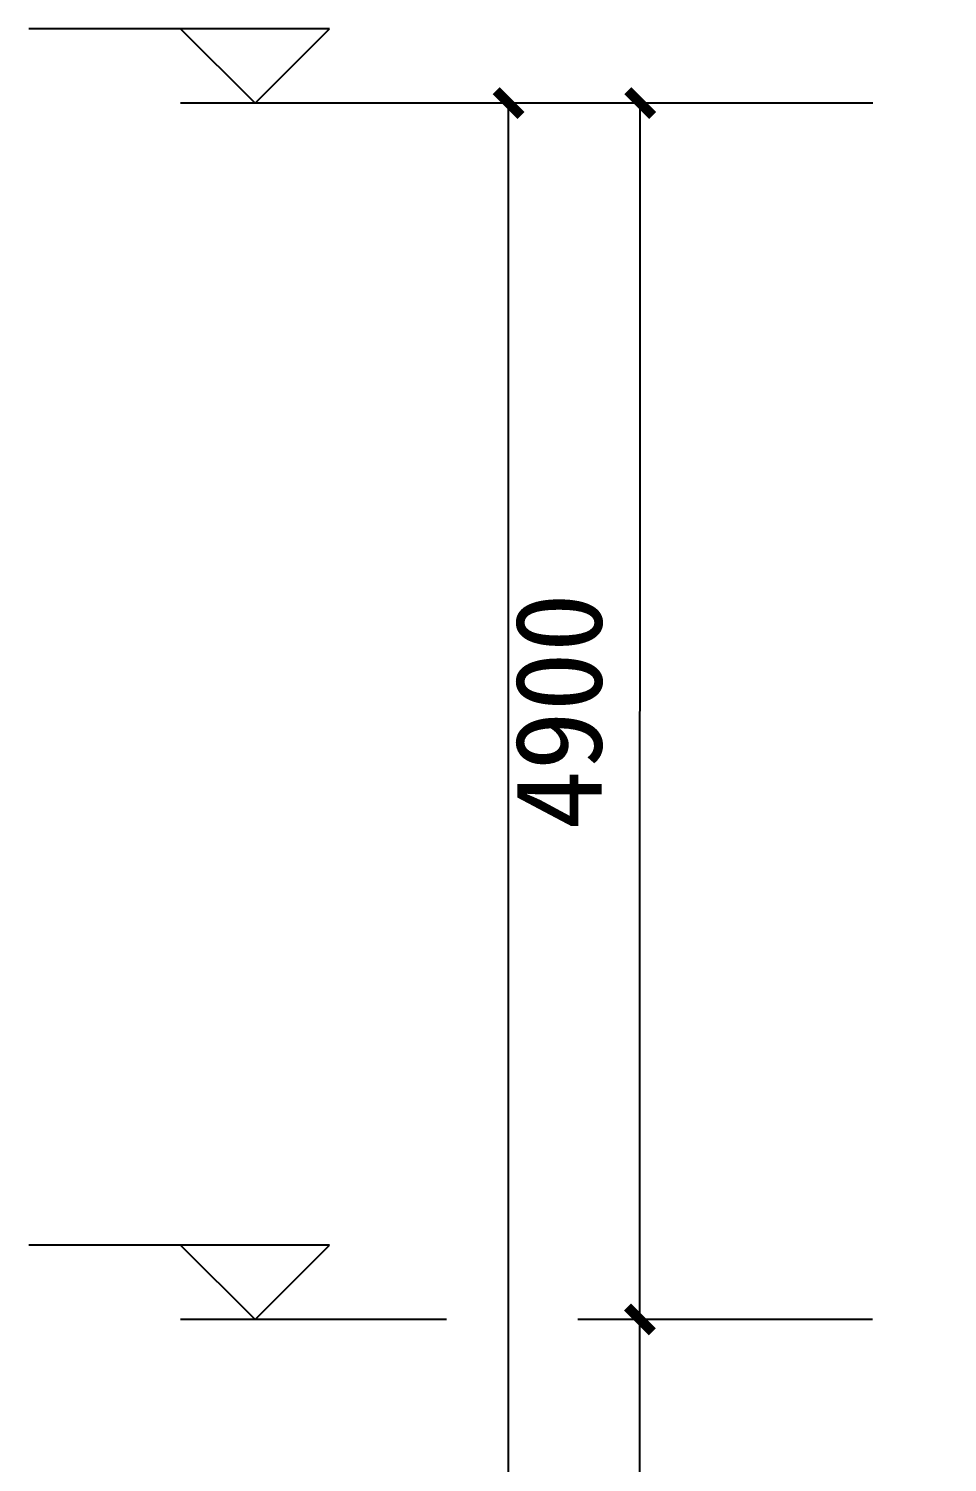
# Model space of a CAD drawing. Extents: x -24961 to 905641, y -154323 to 635957.
# Drawn here: x 389310 to 393010, y -136683 to -130908 of the extents above; entities that cross this region are included whole.
import ezdxf

# ---------------------------------------------------------------- set-up
doc = ezdxf.new("R2010")
doc.units = 0
doc.header["$LTSCALE"] = 1000
doc.header["$MEASUREMENT"] = 0
doc.layers.add('DIM_ELEV', color=3, linetype='Continuous')
doc.layers.add('PUB_DIM', color=3, linetype='Continuous')
doc.styles.add('黑体_T3', font='simhei.ttf')
doc.dimstyles.new('副本 STANDARD黑&&100', dxfattribs={"dimtxt": 350, "dimasz": 100, "dimexe": 250, "dimexo": 300, "dimgap": 150, "dimtad": 1, "dimdec": 0, "dimdsep": 46, "dimtxsty": '黑体_T3', "dimblk": 'ARCHTICK', "dimcen": 0.09, "dimadec": 0, "dimazin": 0, "dimtfac": 1, "dimtdec": 0, "dimtix": 1, "dimtmove": 2, "dimatfit": 3, "dimfxl": 0, "dimtolj": 1, "dimtzin": 0, "dimarcsym": 0})

# ---------------------------------------------------------------- blocks, each defined once
blk = doc.blocks.new('_ArchTick')
at = {"color": 0, "linetype": 'ByBlock', "const_width": 0.4}
blk.add_lwpolyline([(-0.5, -0.5), (0.5, 0.5)], dxfattribs=at)
blk = doc.blocks.new('*D569')
at = {"layer": 'Defpoints', "color": 0, "transparency": 16777216}
for p in [(391242.6, -131207.9), (393009.6, -131207.9), (393009.6, -148107.9)]:
    blk.add_point(p, dxfattribs=at)
at = {"layer": 'PUB_DIM', "color": 0, "lineweight": -2, "transparency": 16777216}
for p, q in [((392709.6, -131207.9), (390992.6, -131207.9)), ((391242.6, -148107.9), (391242.6, -131207.9)), ((392709.6, -148107.9), (390992.6, -148107.9))]:
    blk.add_line(p, q, dxfattribs=at)
at = {"layer": 'PUB_DIM', "color": 0, "lineweight": -2, "transparency": 16777216, "xscale": 100, "yscale": 100, "zscale": 100}
for p, rotation in [((391242.6, -131207.9), 90), ((391242.6, -148107.9), 270)]:
    blk.add_blockref('_ArchTick', p, dxfattribs=dict(at, rotation=rotation))
at = {"layer": 'PUB_DIM', "color": 0, "transparency": 16777216, "insert": (390915.6, -139657.9), "char_height": 350, "attachment_point": 5, "rotation": 90, "style": '黑体_T3'}
blk.add_mtext('\\A1;16900', dxfattribs=at)
blk = doc.blocks.new('*D585')
at = {"layer": 'Defpoints', "color": 0, "transparency": 16777216}
for p in [(391771.8, -136107.6), (393008.6, -136107.9), (393007.8, -139707.9)]:
    blk.add_point(p, dxfattribs=at)
at = {"layer": 'PUB_DIM', "color": 0, "lineweight": -2, "transparency": 16777216}
for p, q in [((392708.6, -136107.8), (391521.8, -136107.6)), ((391771.1, -139707.6), (391771.8, -136107.6)), ((392707.8, -139707.8), (391521.1, -139707.6))]:
    blk.add_line(p, q, dxfattribs=at)
at = {"layer": 'PUB_DIM', "color": 0, "lineweight": -2, "transparency": 16777216, "xscale": 100, "yscale": 100, "zscale": 100}
for p, rotation in [((391771.8, -136107.6), 89.98847971758923), ((391771.1, -139707.6), 269.9884797175893)]:
    blk.add_blockref('_ArchTick', p, dxfattribs=dict(at, rotation=rotation))
at = {"layer": 'PUB_DIM', "color": 0, "transparency": 16777216, "insert": (391444.5, -137907.6), "char_height": 350, "attachment_point": 5, "rotation": 89.98848, "style": '黑体_T3'}
blk.add_mtext('\\A1;3600', dxfattribs=at)
blk = doc.blocks.new('*D586')
at = {"layer": 'Defpoints', "color": 0, "transparency": 16777216}
for p in [(391772.8, -131207.6), (393009.6, -131207.9), (393008.6, -136107.9)]:
    blk.add_point(p, dxfattribs=at)
at = {"layer": 'PUB_DIM', "color": 0, "lineweight": -2, "transparency": 16777216}
for p, q in [((392709.6, -131207.8), (391522.8, -131207.6)), ((391771.8, -136107.6), (391772.8, -131207.6)), ((392708.6, -136107.8), (391521.8, -136107.6))]:
    blk.add_line(p, q, dxfattribs=at)
at = {"layer": 'PUB_DIM', "color": 0, "lineweight": -2, "transparency": 16777216, "xscale": 100, "yscale": 100, "zscale": 100}
for p, rotation in [((391772.8, -131207.6), 89.98847971758995), ((391771.8, -136107.6), 269.9884797175899)]:
    blk.add_blockref('_ArchTick', p, dxfattribs=dict(at, rotation=rotation))
at = {"layer": 'PUB_DIM', "color": 0, "transparency": 16777216, "insert": (391445.4, -133657.6), "char_height": 350, "attachment_point": 5, "rotation": 89.98848, "style": '黑体_T3'}
blk.add_mtext('\\A1;4900', dxfattribs=at)

msp = doc.modelspace()

# ---------------------------------------------------------------- linework, layer by layer
at = {"layer": 'DIM_ELEV'}
for p, q in [((390521.7, -130907.9), (389310.1, -130907.9)), ((390221.7, -131207.9), (389921.7, -130907.9)), ((390221.7, -131207.9), (390521.7, -130907.9)), ((390992.6, -131207.9), (389921.7, -131207.9)), ((390521.7, -135807.9), (389310.1, -135807.9)), ((390221.7, -136107.9), (389921.7, -135807.9)), ((390221.7, -136107.9), (390521.7, -135807.9)), ((390992.6, -136107.9), (389921.7, -136107.9))]:
    msp.add_line(p, q, dxfattribs=at)

# ---------------------------------------------------------------- dimensions: what is measured, and where the dimension line sits
at = {"layer": 'PUB_DIM'}
for p1, p2, distance, picture, middle in [((393009.6, -148107.9), (393009.6, -131207.9), 1767, '*D569', (390915.6, -139657.9)), ((393008.6, -136107.9), (393009.6, -131207.9), 1236.7, '*D586', (391445.4, -133657.6)), ((393007.8, -139707.9), (393008.6, -136107.9), 1236.7, '*D585', (391444.5, -137907.6))]:
    dim = msp.add_aligned_dim(p1=p1, p2=p2, distance=distance, dimstyle='副本 STANDARD黑&&100', dxfattribs=at)
    dim.commit()
    dim.dimension.update_dxf_attribs({"geometry": picture, "text_midpoint": middle})

doc.saveas('drawing.dxf')
